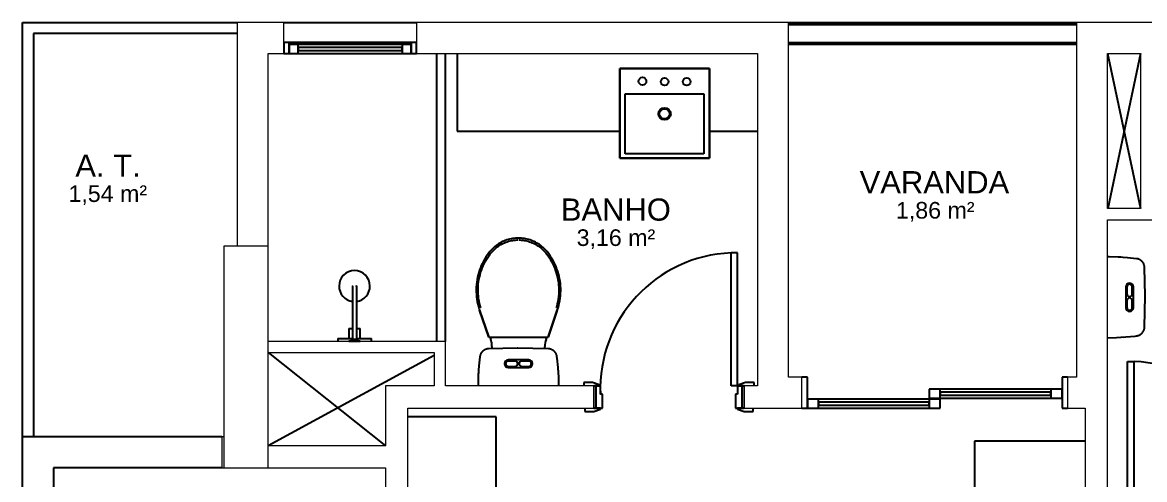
# Model space of a CAD drawing. Header units: centimetres. Extents: x -10.6 to 24.4, y 0 to 16.9.
# Drawn here: x 13.92 to 18.99, y 14.68 to 16.74 of the extents above; entities that cross this region are included whole.
import ezdxf

# ---------------------------------------------------------------- set-up
doc = ezdxf.new("R2010")
doc.units = ezdxf.units.CM
doc.styles.add('Arial', font='arial.ttf', dxfattribs={"height": 7.5})
doc.styles.add('Arial_1', font='arial.ttf', dxfattribs={"height": 10})

msp = doc.modelspace()

# ---------------------------------------------------------------- linework, layer by layer
for p, q in [((13.92, 16.74), (14.89, 16.74)), ((13.92, 14.03), (13.92, 16.74)), ((15.1, 16.74), (15.7, 16.74)), ((17.38, 16.74), (18.68, 16.74)), ((18.68, 16.73), (17.38, 16.73)), ((14.89, 16.69), (13.97, 16.69)), ((13.97, 16.69), (13.97, 14.87)), ((15.1, 16.65), (15.1, 16.6)), ((15.125, 16.65), (15.1, 16.65)), ((15.125, 16.6), (15.125, 16.65)), ((15.675, 16.65), (15.125, 16.65)), ((15.125, 16.64), (15.125, 16.6)), ((15.165, 16.64), (15.125, 16.64)), ((15.165, 16.6), (15.165, 16.64)), ((15.635, 16.64), (15.165, 16.64)), ((15.635, 16.627), (15.165, 16.627)), ((15.165, 16.627), (15.165, 16.613)), ((15.675, 16.64), (15.635, 16.64)), ((15.635, 16.64), (15.635, 16.6)), ((15.635, 16.613), (15.635, 16.627)), ((15.7, 16.65), (15.675, 16.65)), ((15.675, 16.65), (15.675, 16.6)), ((15.675, 16.6), (15.675, 16.64)), ((15.7, 16.6), (15.7, 16.65)), ((17.38, 16.65), (18.68, 16.65)), ((18.68, 16.64), (17.38, 16.64)), ((15.1, 16.6), (15.125, 16.6)), ((15.125, 16.6), (15.165, 16.6)), ((15.165, 16.613), (15.635, 16.613)), ((15.165, 16.6), (15.635, 16.6)), ((15.635, 16.6), (15.675, 16.6)), ((15.675, 16.6), (15.7, 16.6)), ((15.79, 16.6), (15.79, 15.3)), ((15.83, 15.3), (15.83, 16.6)), ((15.8834, 16.6), (15.8834, 16.25)), ((18.82, 16.6), (18.97, 15.9)), ((18.97, 16.6), (18.8212, 15.9)), ((17.0225, 16.5325), (16.6175, 16.5325)), ((16.6175, 16.5325), (16.6175, 16.1275)), ((16.6175, 16.5325), (17.0225, 16.5325)), ((16.6175, 16.1275), (16.6175, 16.5325)), ((17.0225, 16.1275), (17.0225, 16.5325)), ((17.0225, 16.5325), (17.0225, 16.1275)), ((16.6425, 16.4175), (16.9975, 16.4175)), ((16.6425, 16.1475), (16.6425, 16.4175)), ((16.9975, 16.4175), (16.9975, 16.1475)), ((15.8834, 16.25), (16.6175, 16.25)), ((17.0225, 16.25), (17.24, 16.25)), ((16.6175, 16.1275), (17.0225, 16.1275)), ((17.0225, 16.1275), (16.6175, 16.1275)), ((16.9975, 16.1475), (16.6425, 16.1475)), ((17.15, 15.7), (17.12, 15.7)), ((17.12, 15.1), (17.12, 15.7)), ((17.15, 15.1), (17.15, 15.7)), ((15.4106, 15.5096), (15.4106, 15.3111)), ((15.4294, 15.3111), (15.4294, 15.5096)), ((18.903, 15.5465), (18.903, 15.4535)), ((18.908, 15.5465), (18.908, 15.515)), ((18.932, 15.515), (18.932, 15.5465)), ((18.937, 15.4535), (18.937, 15.5465)), ((18.908, 15.485), (18.908, 15.4535)), ((18.932, 15.4535), (18.932, 15.485)), ((15.9844, 15.4414), (16.0262, 15.32)), ((16.0262, 15.32), (15.9844, 15.4414)), ((16.2938, 15.32), (16.3356, 15.4414)), ((16.3356, 15.4414), (16.2938, 15.32)), ((15.3946, 15.3586), (15.3946, 15.3143)), ((15.3946, 15.3586), (15.4106, 15.3586)), ((15.4294, 15.3586), (15.4454, 15.3586)), ((15.4454, 15.3143), (15.4454, 15.3586)), ((15.3438, 15.3143), (15.3438, 15.3)), ((15.3438, 15.3143), (15.4105, 15.3143)), ((15.4048, 15.3111), (15.4048, 15.3032)), ((15.4048, 15.3111), (15.4352, 15.3111)), ((15.4295, 15.3143), (15.4962, 15.3143)), ((15.4352, 15.3032), (15.4352, 15.3111)), ((15.4962, 15.3), (15.4962, 15.3143)), ((16.0315, 15.32), (16.0318, 15.319)), ((16.2882, 15.319), (16.0318, 15.319)), ((16.0318, 15.319), (16.035, 15.3098)), ((16.0421, 15.32), (16.2779, 15.32)), ((16.285, 15.3098), (16.2882, 15.319)), ((16.2882, 15.319), (16.2885, 15.32)), ((15.3946, 15.3032), (15.3946, 15.3)), ((15.3946, 15.3032), (15.4454, 15.3032)), ((15.4454, 15.3), (15.3946, 15.3)), ((15.4454, 15.3), (15.4454, 15.3032)), ((16.0405, 15.2772), (16.0405, 15.2678)), ((16.2795, 15.2678), (16.2795, 15.2772)), ((15.03, 15.25), (15.56, 14.83)), ((15.78, 15.2365), (15.03, 14.83)), ((16.2065, 15.217), (16.1135, 15.217)), ((16.145, 15.212), (16.1135, 15.212)), ((16.2065, 15.212), (16.175, 15.212)), ((18.91, 15.21), (18.94, 15.21)), ((18.91, 14.61), (18.91, 15.21)), ((18.94, 14.61), (18.94, 15.21)), ((16.1135, 15.188), (16.145, 15.188)), ((16.1135, 15.183), (16.2065, 15.183)), ((16.175, 15.188), (16.2065, 15.188)), ((16.495, 15.115), (16.455, 15.115)), ((16.455, 15.115), (16.455, 15.1)), ((16.525, 15.105), (16.495, 15.115)), ((16.525, 15.1), (16.525, 15.105)), ((17.185, 15.115), (17.155, 15.105)), ((17.155, 15.105), (17.155, 15.1)), ((17.225, 15.115), (17.185, 15.115)), ((17.225, 15.1), (17.225, 15.115)), ((17.465, 15.14), (17.44, 15.14)), ((17.465, 15), (17.465, 15.14)), ((18.64, 15.14), (18.615, 15.14)), ((18.615, 15.14), (18.615, 15)), ((16.5, 15.1), (16.525, 15.1)), ((16.51, 15.1), (16.5, 15.1)), ((16.53, 15.1), (16.51, 15.1)), ((16.51, 15.1), (16.51, 15)), ((16.51, 15), (16.51, 15.1)), ((16.53, 15.062), (16.53, 15.1)), ((16.54, 15.062), (16.53, 15.062)), ((16.54, 15), (16.54, 15.062)), ((17.15, 15.1), (17.12, 15.1)), ((17.15, 15.062), (17.14, 15.062)), ((17.14, 15.062), (17.14, 15)), ((17.17, 15.1), (17.15, 15.1)), ((17.15, 15.1), (17.15, 15.062)), ((17.155, 15.1), (17.18, 15.1)), ((17.17, 15), (17.17, 15.1)), ((17.18, 15.1), (17.17, 15.1)), ((17.17, 15.1), (17.17, 15)), ((18.015, 15.085), (18.015, 15.045)), ((18.065, 15.085), (18.015, 15.085)), ((18.065, 15.045), (18.065, 15.085)), ((18.565, 15.085), (18.065, 15.085)), ((18.565, 15.072), (18.065, 15.072)), ((18.065, 15.072), (18.065, 15.058)), ((18.065, 15.058), (18.565, 15.058)), ((18.615, 15.085), (18.565, 15.085)), ((18.565, 15.085), (18.565, 15.045)), ((18.565, 15.058), (18.565, 15.072)), ((18.615, 15.045), (18.615, 15.085)), ((17.465, 15.04), (17.465, 15)), ((17.515, 15.04), (17.465, 15.04)), ((17.515, 15), (17.515, 15.04)), ((18.015, 15.04), (17.515, 15.04)), ((18.015, 15.027), (17.515, 15.027)), ((17.515, 15.027), (17.515, 15.013)), ((17.515, 15.013), (18.015, 15.013)), ((18.015, 15.045), (18.065, 15.045)), ((18.065, 15.04), (18.015, 15.04)), ((18.015, 15.04), (18.015, 15)), ((18.015, 15.013), (18.015, 15.027)), ((18.065, 15.045), (18.565, 15.045)), ((18.065, 15), (18.065, 15.04)), ((18.565, 15.045), (18.615, 15.045)), ((16.06, 14.96), (15.66, 14.96)), ((16.06, 14.96), (15.66, 14.96)), ((16.06, 14.96), (15.66, 14.96)), ((16.06, 14.56), (16.06, 14.96)), ((16.06, 14.56), (16.06, 14.96)), ((16.06, 14.56), (16.06, 14.96)), ((16.46, 15), (16.46, 14.985)), ((16.46, 14.985), (16.5, 14.985)), ((16.53, 15), (16.5, 15)), ((16.5, 15), (16.51, 15)), ((16.5, 14.985), (16.53, 14.995)), ((16.51, 15), (16.54, 15)), ((16.53, 14.995), (16.53, 15)), ((17.14, 15), (17.17, 15)), ((17.18, 15), (17.15, 15)), ((17.15, 15), (17.15, 14.995)), ((17.15, 14.995), (17.18, 14.985)), ((17.17, 15), (17.18, 15)), ((17.18, 14.985), (17.22, 14.985)), ((17.22, 14.985), (17.22, 15)), ((17.44, 15), (17.465, 15)), ((17.465, 15), (17.515, 15)), ((17.515, 15), (18.015, 15)), ((18.015, 15), (18.065, 15)), ((18.615, 15), (18.64, 15)), ((14.82, 14.87), (13.92, 14.87)), ((18.72, 14.8499), (18.22, 14.8499)), ((18.22, 14.8499), (18.22, 12.9547)), ((14.82, 14.73), (14.06, 14.73)), ((14.06, 14.73), (14.06, 14.03))]:
    msp.add_line(p, q)
at = {"lineweight": 20}
for p, q in [((15.1, 16.74), (14.89, 16.74)), ((14.89, 16.74), (14.89, 15.73)), ((15.1, 16.65), (15.1, 16.74)), ((17.38, 16.74), (15.7, 16.74)), ((15.7, 16.74), (15.7, 16.65)), ((17.38, 15.14), (17.38, 16.74)), ((19.32, 16.74), (18.68, 16.74)), ((18.68, 16.74), (18.68, 15.14)), ((15.03, 16.6), (15.1, 16.6)), ((15.03, 15.73), (15.03, 16.6)), ((15.7, 16.6), (17.24, 16.6)), ((17.24, 16.6), (17.24, 15.1)), ((18.82, 16.6), (18.97, 16.6)), ((18.82, 15.9), (18.82, 16.6)), ((18.97, 16.6), (18.97, 15.9)), ((18.97, 15.9), (18.82, 15.9)), ((18.82, 14.61), (18.82, 15.85)), ((18.82, 15.85), (19.02, 15.85)), ((15.03, 15.73), (14.83, 15.73)), ((14.83, 15.73), (14.83, 14.73)), ((15.03, 14.73), (15.03, 15.73)), ((15.3946, 15.3), (15.03, 15.3)), ((15.83, 15.3), (15.4454, 15.3)), ((15.83, 15.1), (15.83, 15.3)), ((15.03, 15.25), (15.78, 15.25)), ((15.78, 15.25), (15.78, 15.1)), ((17.44, 15.14), (17.38, 15.14)), ((17.44, 15), (17.44, 15.14)), ((18.68, 15.14), (18.64, 15.14)), ((18.64, 15.14), (18.64, 15)), ((15.56, 15.1), (15.56, 14.83)), ((15.78, 15.1), (15.56, 15.1)), ((16.5, 15.1), (15.83, 15.1)), ((16.5, 15), (16.5, 15.1)), ((17.24, 15.1), (17.18, 15.1)), ((17.18, 15.1), (17.18, 15)), ((15.66, 12.62), (15.66, 15)), ((15.66, 15), (16.5, 15)), ((17.18, 15), (17.44, 15)), ((18.64, 15), (18.72, 15)), ((18.72, 15), (18.72, 12.83)), ((14.83, 14.87), (14.82, 14.87)), ((14.82, 14.87), (14.82, 14.73)), ((15.56, 14.83), (15.03, 14.83)), ((14.82, 14.73), (14.83, 14.73)), ((14.83, 14.73), (15.03, 14.73)), ((15.03, 14.73), (15.56, 14.73)), ((15.56, 14.73), (15.56, 11.12))]:
    msp.add_line(p, q, dxfattribs=at)
at = {"flags": 128}
for points in [[(16.2939, 15.7007), (16.2897, 15.706), (16.2853, 15.7111), (16.2807, 15.716), (16.2759, 15.7207), (16.2709, 15.7253), (16.2658, 15.7296), (16.2605, 15.7337), (16.255, 15.7376), (16.2494, 15.7413), (16.2436, 15.7448), (16.2377, 15.748), (16.2316, 15.751), (16.2255, 15.7537), (16.2192, 15.7562), (16.2129, 15.7585), (16.2065, 15.7605), (16.2, 15.7622), (16.1934, 15.7637), (16.1868, 15.7649), (16.1801, 15.7658), (16.1734, 15.7665), (16.1667, 15.7669), (16.16, 15.767), (16.1532, 15.7669), (16.1465, 15.7665), (16.1398, 15.7658), (16.1331, 15.7648), (16.1265, 15.7636), (16.12, 15.7622), (16.1135, 15.7604), (16.107, 15.7584), (16.1007, 15.7562), (16.0944, 15.7537), (16.0883, 15.751), (16.0822, 15.748), (16.0763, 15.7447), (16.0706, 15.7413), (16.0649, 15.7376), (16.0595, 15.7337), (16.0541, 15.7295), (16.049, 15.7252), (16.044, 15.7207), (16.0392, 15.7159), (16.0347, 15.711), (16.0303, 15.7059), (16.0261, 15.7007)], [(16.0327, 15.6957), (16.0367, 15.7007), (16.0409, 15.7055), (16.0453, 15.7102), (16.0498, 15.7147), (16.0545, 15.719), (16.0594, 15.7231), (16.0645, 15.7271), (16.0697, 15.7308), (16.075, 15.7343), (16.0805, 15.7376), (16.0861, 15.7406), (16.0919, 15.7435), (16.0977, 15.7461), (16.1037, 15.7485), (16.1097, 15.7506), (16.1158, 15.7525), (16.122, 15.7541), (16.1283, 15.7555), (16.1345, 15.7567), (16.1409, 15.7576), (16.1473, 15.7582), (16.1536, 15.7586), (16.1579, 15.7587)], [(16.162, 15.7587), (16.1664, 15.7586), (16.1728, 15.7582), (16.1792, 15.7576), (16.1855, 15.7567), (16.1918, 15.7555), (16.198, 15.7541), (16.2042, 15.7525), (16.2103, 15.7506), (16.2164, 15.7484), (16.2223, 15.7461), (16.2282, 15.7435), (16.2339, 15.7406), (16.2395, 15.7376), (16.245, 15.7343), (16.2503, 15.7308), (16.2556, 15.727), (16.2606, 15.7231), (16.2655, 15.719), (16.2702, 15.7147), (16.2748, 15.7102), (16.2791, 15.7055), (16.2833, 15.7006), (16.2873, 15.6957)], [(16.0261, 15.7007), (16.0196, 15.6917), (16.0134, 15.6825), (16.0075, 15.673), (16.0021, 15.6633), (15.997, 15.6534), (15.9924, 15.6432), (15.9881, 15.6329), (15.9843, 15.6225), (15.9809, 15.6119), (15.9779, 15.6012), (15.9754, 15.5903), (15.9733, 15.5794), (15.9716, 15.5684), (15.9704, 15.5573), (15.9696, 15.5462), (15.9692, 15.5351), (15.9693, 15.524), (15.9699, 15.5129), (15.9709, 15.5018), (15.9723, 15.4907), (15.9742, 15.4798), (15.9765, 15.4689), (15.9792, 15.4581), (15.9824, 15.4474), (15.9844, 15.4414)], [(15.9898, 15.4516), (15.9868, 15.4619), (15.9842, 15.4724), (15.982, 15.483), (15.9802, 15.4936), (15.9789, 15.5044), (15.978, 15.5151), (15.9776, 15.5259), (15.9775, 15.5367), (15.9779, 15.5475), (15.9788, 15.5583), (15.98, 15.569), (15.9817, 15.5797), (15.9838, 15.5902), (15.9864, 15.6007), (15.9893, 15.6111), (15.9927, 15.6214), (15.9965, 15.6315), (16.0007, 15.6415), (16.0052, 15.6512), (16.0102, 15.6608), (16.0155, 15.6702), (16.0213, 15.6794), (16.0273, 15.6883), (16.0327, 15.6957)], [(16.2873, 15.6957), (16.2936, 15.6869), (16.2997, 15.678), (16.3053, 15.6688), (16.3106, 15.6594), (16.3155, 15.6497), (16.32, 15.6399), (16.3241, 15.6299), (16.3278, 15.6198), (16.3311, 15.6095), (16.334, 15.5991), (16.3365, 15.5886), (16.3386, 15.578), (16.3402, 15.5673), (16.3414, 15.5566), (16.3421, 15.5458), (16.3425, 15.535), (16.3424, 15.5242), (16.3419, 15.5134), (16.3409, 15.5027), (16.3395, 15.492), (16.3377, 15.4813), (16.3355, 15.4708), (16.3328, 15.4603), (16.3302, 15.4516)], [(16.3356, 15.4414), (16.339, 15.4519), (16.342, 15.4627), (16.3446, 15.4735), (16.3467, 15.4844), (16.3484, 15.4954), (16.3496, 15.5065), (16.3504, 15.5176), (16.3508, 15.5287), (16.3507, 15.5399), (16.3502, 15.551), (16.3492, 15.5621), (16.3478, 15.5731), (16.3459, 15.5841), (16.3436, 15.595), (16.3409, 15.6058), (16.3377, 15.6164), (16.3341, 15.627), (16.3301, 15.6373), (16.3257, 15.6476), (16.3209, 15.6576), (16.3156, 15.6674), (16.31, 15.677), (16.304, 15.6864), (16.2977, 15.6956), (16.2939, 15.7007)], [(18.9516, 15.6741), (18.9103, 15.6786), (18.8688, 15.6814), (18.8272, 15.6825), (18.82, 15.6825)], [(18.8802, 15.6806), (18.8688, 15.6814), (18.8272, 15.6825), (18.82, 15.6825)], [(18.9516, 15.6741), (18.9103, 15.6786), (18.8931, 15.6797)], [(18.9874, 15.635), (18.9873, 15.6367), (18.9872, 15.6383), (18.9869, 15.6399), (18.9867, 15.6415), (18.9863, 15.6431), (18.9859, 15.6447), (18.9854, 15.6463), (18.9849, 15.6478), (18.9842, 15.6494), (18.9836, 15.6509), (18.9829, 15.6523), (18.9821, 15.6538), (18.9812, 15.6552), (18.9803, 15.6566), (18.9794, 15.6579), (18.9784, 15.6592), (18.9773, 15.6604), (18.9762, 15.6617), (18.9751, 15.6628), (18.9739, 15.6639), (18.9726, 15.665), (18.9714, 15.666), (18.97, 15.667), (18.9687, 15.6679), (18.9673, 15.6688), (18.9658, 15.6696), (18.9644, 15.6703), (18.9629, 15.671), (18.9614, 15.6717), (18.9598, 15.6722), (18.9583, 15.6727), (18.9567, 15.6732), (18.9551, 15.6735), (18.9535, 15.6739), (18.9519, 15.6741), (18.9516, 15.6741)], [(18.9874, 15.635), (18.9873, 15.6367), (18.9872, 15.6383), (18.9869, 15.6399), (18.9867, 15.6415), (18.9863, 15.6431), (18.9859, 15.6447), (18.9854, 15.6463), (18.9849, 15.6478), (18.9842, 15.6494), (18.9836, 15.6509), (18.9829, 15.6523), (18.9821, 15.6538), (18.9812, 15.6552), (18.9803, 15.6566), (18.9794, 15.6579), (18.9784, 15.6592), (18.9773, 15.6604), (18.9762, 15.6617), (18.9751, 15.6628), (18.9739, 15.6639), (18.9726, 15.665), (18.9714, 15.666), (18.97, 15.667), (18.9687, 15.6679), (18.9673, 15.6688), (18.9658, 15.6696), (18.9644, 15.6703), (18.9629, 15.671), (18.9614, 15.6717), (18.9598, 15.6722), (18.9583, 15.6727), (18.9567, 15.6732), (18.9551, 15.6735), (18.9535, 15.6739), (18.9519, 15.6741)], [(18.9874, 15.365), (18.99, 15.5065), (18.9874, 15.635)], [(15.4106, 15.55), (15.4106, 15.55), (15.4106, 15.5499), (15.4106, 15.5497), (15.4106, 15.5495), (15.4106, 15.5492), (15.4106, 15.5488), (15.4106, 15.5484), (15.4106, 15.5479), (15.4106, 15.5474), (15.4106, 15.5468), (15.4106, 15.5462), (15.4106, 15.5454), (15.4106, 15.5447), (15.4106, 15.5438), (15.4106, 15.5429), (15.4106, 15.542), (15.4106, 15.541), (15.4106, 15.54), (15.4106, 15.5389), (15.4106, 15.5377), (15.4106, 15.5366), (15.4106, 15.5353), (15.4106, 15.5341), (15.4106, 15.5328), (15.4106, 15.5314), (15.4106, 15.53), (15.4106, 15.5286), (15.4106, 15.5272), (15.4106, 15.5257), (15.4106, 15.5242), (15.4106, 15.5227), (15.4106, 15.5212), (15.4106, 15.5196), (15.4106, 15.518), (15.4106, 15.5165), (15.4106, 15.5149), (15.4106, 15.5133), (15.4106, 15.5116), (15.4106, 15.51), (15.4106, 15.5096)], [(15.4294, 15.5096), (15.4294, 15.5112), (15.4294, 15.5128), (15.4294, 15.5144), (15.4294, 15.516), (15.4294, 15.5176), (15.4294, 15.5192), (15.4294, 15.5208), (15.4294, 15.5223), (15.4294, 15.5238), (15.4294, 15.5253), (15.4294, 15.5268), (15.4294, 15.5282), (15.4294, 15.5297), (15.4294, 15.5311), (15.4294, 15.5324), (15.4294, 15.5337), (15.4294, 15.535), (15.4294, 15.5362), (15.4294, 15.5374), (15.4294, 15.5386), (15.4294, 15.5397), (15.4294, 15.5407), (15.4294, 15.5417), (15.4294, 15.5427), (15.4294, 15.5436), (15.4294, 15.5444), (15.4294, 15.5452), (15.4294, 15.546), (15.4294, 15.5466), (15.4294, 15.5473), (15.4294, 15.5478), (15.4294, 15.5483), (15.4294, 15.5487), (15.4294, 15.5491), (15.4294, 15.5494), (15.4294, 15.5497), (15.4294, 15.5498), (15.4294, 15.5499), (15.4294, 15.55), (15.4294, 15.55)], [(18.9516, 15.3259), (18.9533, 15.3261), (18.9549, 15.3264), (18.9565, 15.3268), (18.9581, 15.3272), (18.9596, 15.3277), (18.9612, 15.3283), (18.9627, 15.3289), (18.9642, 15.3296), (18.9656, 15.3303), (18.9671, 15.3311), (18.9685, 15.3319), (18.9698, 15.3329), (18.9712, 15.3338), (18.9725, 15.3348), (18.9737, 15.3359), (18.9749, 15.337), (18.9761, 15.3382), (18.9772, 15.3394), (18.9782, 15.3406), (18.9792, 15.3419), (18.9802, 15.3433), (18.9811, 15.3446), (18.982, 15.346), (18.9827, 15.3475), (18.9835, 15.3489), (18.9842, 15.3504), (18.9848, 15.3519), (18.9853, 15.3535), (18.9858, 15.3551), (18.9862, 15.3566), (18.9866, 15.3582), (18.9869, 15.3598), (18.9871, 15.3615), (18.9873, 15.3631), (18.9874, 15.3647), (18.9874, 15.365)], [(18.9516, 15.3259), (18.9533, 15.3261), (18.9549, 15.3264), (18.9565, 15.3268), (18.9581, 15.3272), (18.9596, 15.3277), (18.9612, 15.3283), (18.9627, 15.3289), (18.9642, 15.3296), (18.9656, 15.3303), (18.9671, 15.3311), (18.9685, 15.3319), (18.9698, 15.3329), (18.9712, 15.3338), (18.9725, 15.3348), (18.9737, 15.3359), (18.9749, 15.337), (18.9761, 15.3382), (18.9772, 15.3394), (18.9782, 15.3406), (18.9792, 15.3419), (18.9802, 15.3433), (18.9811, 15.3446), (18.982, 15.346), (18.9827, 15.3475), (18.9835, 15.3489), (18.9842, 15.3504), (18.9848, 15.3519), (18.9853, 15.3535), (18.9858, 15.3551), (18.9862, 15.3566), (18.9866, 15.3582), (18.9869, 15.3598), (18.9871, 15.3615), (18.9873, 15.3631), (18.9874, 15.3647)], [(16.0262, 15.32), (16.0266, 15.32), (16.0278, 15.32), (16.0297, 15.32), (16.0322, 15.32), (16.0352, 15.32), (16.0386, 15.32), (16.0421, 15.32)], [(16.2779, 15.32), (16.2814, 15.32), (16.2848, 15.32), (16.2878, 15.32), (16.2903, 15.32), (16.2922, 15.32), (16.2934, 15.32), (16.2938, 15.32)], [(18.82, 15.3175), (18.8616, 15.3183), (18.9031, 15.3208), (18.9445, 15.325), (18.9516, 15.3259)], [(18.82, 15.3175), (18.8616, 15.3183), (18.8788, 15.3194)], [(18.8917, 15.3201), (18.9031, 15.3208), (18.9445, 15.325), (18.9516, 15.3259)], [(16.025, 15.2674), (16.0233, 15.2673), (16.0217, 15.2672), (16.0201, 15.2669), (16.0185, 15.2667), (16.0169, 15.2663), (16.0153, 15.2659), (16.0137, 15.2654), (16.0122, 15.2649), (16.0106, 15.2642), (16.0091, 15.2636), (16.0077, 15.2629), (16.0062, 15.2621), (16.0048, 15.2612), (16.0034, 15.2603), (16.0021, 15.2594), (16.0008, 15.2584), (15.9996, 15.2573), (15.9983, 15.2562), (15.9972, 15.2551), (15.9961, 15.2539), (15.995, 15.2526), (15.994, 15.2514), (15.993, 15.25), (15.9921, 15.2487), (15.9912, 15.2473), (15.9904, 15.2458), (15.9897, 15.2444), (15.989, 15.2429), (15.9883, 15.2414), (15.9878, 15.2398), (15.9873, 15.2383), (15.9868, 15.2367), (15.9865, 15.2351), (15.9861, 15.2335), (15.9859, 15.2319), (15.9859, 15.2316)], [(16.025, 15.2674), (16.0233, 15.2673), (16.0217, 15.2672), (16.0201, 15.2669), (16.0185, 15.2667), (16.0169, 15.2663), (16.0153, 15.2659), (16.0137, 15.2654), (16.0122, 15.2649), (16.0106, 15.2642), (16.0091, 15.2636), (16.0077, 15.2629), (16.0062, 15.2621), (16.0048, 15.2612), (16.0034, 15.2603), (16.0021, 15.2594), (16.0008, 15.2584), (15.9996, 15.2573), (15.9983, 15.2562), (15.9972, 15.2551), (15.9961, 15.2539), (15.995, 15.2526), (15.994, 15.2514), (15.993, 15.25), (15.9921, 15.2487), (15.9912, 15.2473), (15.9904, 15.2458), (15.9897, 15.2444), (15.989, 15.2429), (15.9883, 15.2414), (15.9878, 15.2398), (15.9873, 15.2383), (15.9868, 15.2367), (15.9865, 15.2351), (15.9861, 15.2335), (15.9859, 15.2319)], [(16.295, 15.2674), (16.1535, 15.27), (16.025, 15.2674)], [(16.1566, 15.2699), (16.1535, 15.27), (16.025, 15.2674)], [(16.3341, 15.2316), (16.3339, 15.2333), (16.3336, 15.2349), (16.3332, 15.2365), (16.3328, 15.2381), (16.3323, 15.2396), (16.3317, 15.2412), (16.3311, 15.2427), (16.3304, 15.2442), (16.3297, 15.2456), (16.3289, 15.2471), (16.3281, 15.2485), (16.3271, 15.2498), (16.3262, 15.2512), (16.3252, 15.2525), (16.3241, 15.2537), (16.323, 15.2549), (16.3218, 15.2561), (16.3206, 15.2572), (16.3194, 15.2582), (16.3181, 15.2592), (16.3167, 15.2602), (16.3154, 15.2611), (16.314, 15.262), (16.3125, 15.2627), (16.3111, 15.2635), (16.3096, 15.2642), (16.3081, 15.2648), (16.3065, 15.2653), (16.3049, 15.2658), (16.3034, 15.2662), (16.3018, 15.2666), (16.3002, 15.2669), (16.2985, 15.2671), (16.2969, 15.2673), (16.2953, 15.2674), (16.295, 15.2674)], [(16.3341, 15.2316), (16.3339, 15.2333), (16.3336, 15.2349), (16.3332, 15.2365), (16.3328, 15.2381), (16.3323, 15.2396), (16.3317, 15.2412), (16.3311, 15.2427), (16.3304, 15.2442), (16.3297, 15.2456), (16.3289, 15.2471), (16.3281, 15.2485), (16.3271, 15.2498), (16.3262, 15.2512), (16.3252, 15.2525), (16.3241, 15.2537), (16.323, 15.2549), (16.3218, 15.2561), (16.3206, 15.2572), (16.3194, 15.2582), (16.3181, 15.2592), (16.3167, 15.2602), (16.3154, 15.2611), (16.314, 15.262), (16.3125, 15.2627), (16.3111, 15.2635), (16.3096, 15.2642), (16.3081, 15.2648), (16.3065, 15.2653), (16.3049, 15.2658), (16.3034, 15.2662), (16.3018, 15.2666), (16.3002, 15.2669), (16.2985, 15.2671), (16.2969, 15.2673), (16.2953, 15.2674)], [(15.9859, 15.2316), (15.9814, 15.1903), (15.9786, 15.1488), (15.9775, 15.1072), (15.9775, 15.1)], [(15.9859, 15.2316), (15.9814, 15.1903), (15.9803, 15.1731)], [(16.3425, 15.1), (16.3417, 15.1416), (16.3392, 15.1831), (16.335, 15.2245), (16.3341, 15.2316)], [(16.3399, 15.1717), (16.3392, 15.1831), (16.335, 15.2245), (16.3341, 15.2316)], [(15.9794, 15.1602), (15.9786, 15.1488), (15.9775, 15.1072), (15.9775, 15.1)], [(16.3425, 15.1), (16.3417, 15.1416), (16.3406, 15.1588)]]:
    msp.add_lwpolyline(points, dxfattribs=at)
for centre, radius in [((16.72, 16.475), 0.0175), ((16.82, 16.4725), 0.0175), ((16.92, 16.4725), 0.0175), ((16.82, 16.3275), 0.0275), ((16.82, 16.3275), 0.0225)]:
    msp.add_circle(centre, radius)
for centre, radius, start, end in [((17.1446, 15.0854), 0.6151, 92.2937, 182.1832), ((18.9465, 15.6335), 0.041, 40.0668, 42.457), ((15.4196, 15.5503), 0.0699, 0, 180), ((18.92, 15.5465), 0.017, 0, 180), ((18.92, 15.5465), 0.012, 0, 180), ((15.4196, 15.5503), 0.0699, 180, 262.5264), ((15.42, 15.55), 0.0094, 0, 15), ((15.42, 15.55), 0.0094, 354.6373, 0), ((15.4196, 15.5503), 0.0699, 278.1217, 0), ((18.92, 15.515), 0.012, 180, 0), ((18.92, 15.485), 0.012, 0, 180), ((18.92, 15.4535), 0.017, 180, 0), ((18.92, 15.4535), 0.012, 180, 0), ((15.9405, 15.2772), 0.1, 0, 19.0186), ((16.3795, 15.2772), 0.1, 160.9814, 180), ((18.9465, 15.3665), 0.041, 315.2401, 317.543), ((16.0265, 15.2265), 0.041, 132.457, 134.7599), ((16.2935, 15.2265), 0.041, 47.543, 49.9332), ((16.1135, 15.2), 0.017, 90, 270), ((16.1135, 15.2), 0.012, 90, 270), ((16.145, 15.2), 0.012, 270, 90), ((16.175, 15.2), 0.012, 90, 270), ((16.2065, 15.2), 0.017, 270, 90), ((16.2065, 15.2), 0.012, 270, 90), ((18.9154, 14.5954), 0.6151, 357.8168, 87.7063)]:
    msp.add_arc(centre, radius, start, end)

# ---------------------------------------------------------------- texts
at = {"attachment_point": 1}
for s, insert, char_height, width, style in [('A. T.', (14.159, 16.1441), 0.1, 0.364768, 'Arial_1'), ('VARANDA', (17.7011, 16.0691), 0.1, 0.837763, 'Arial_1'), ('1,54 m²', (14.1278, 16.005), 0.075, 0.440928, 'Arial'), ('BANHO', (16.3515, 15.9457), 0.1, 0.613291, 'Arial_1'), ('1,86 m²', (17.8648, 15.93), 0.075, 0.440928, 'Arial'), ('3,16 m²', (16.4227, 15.8065), 0.075, 0.440928, 'Arial')]:
    msp.add_mtext(s, dxfattribs=dict(at, insert=insert, char_height=char_height, width=width, style=style))

doc.saveas('drawing.dxf')
